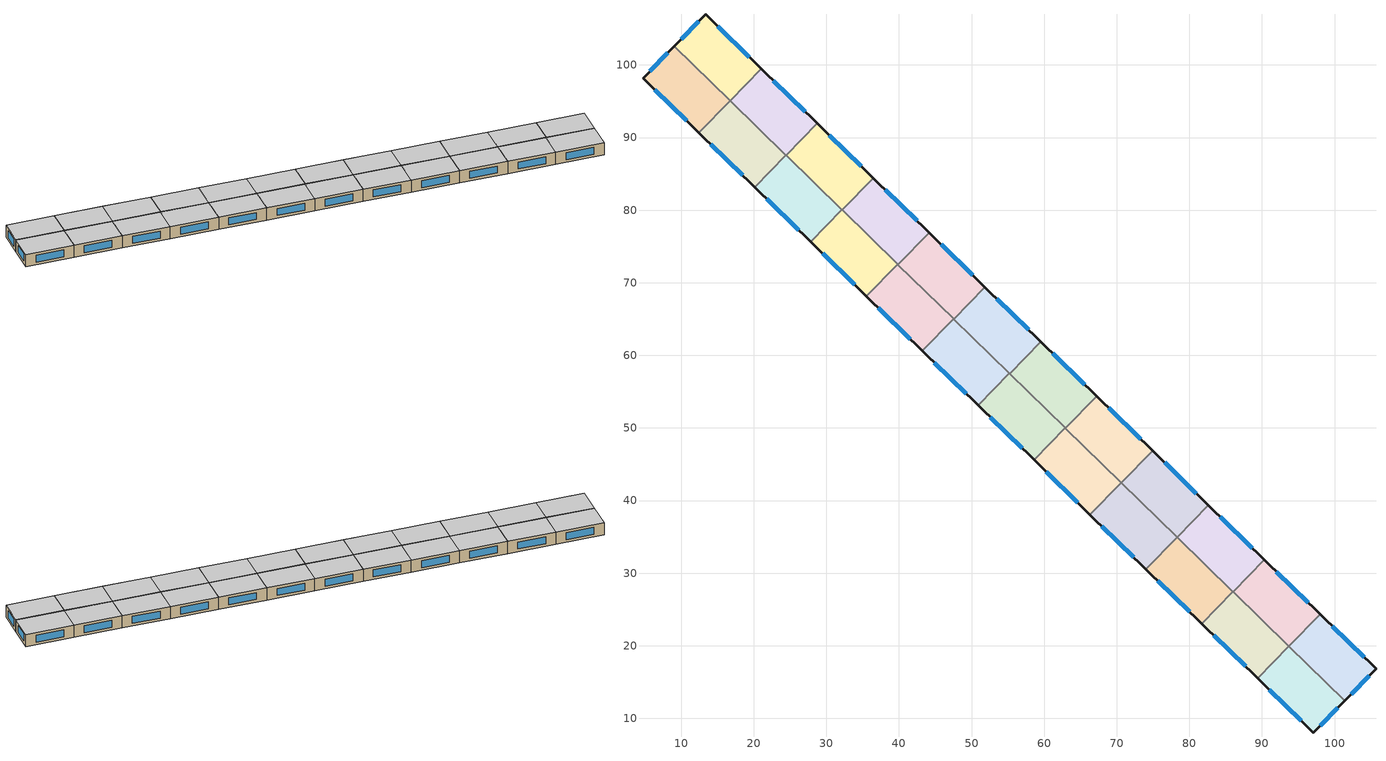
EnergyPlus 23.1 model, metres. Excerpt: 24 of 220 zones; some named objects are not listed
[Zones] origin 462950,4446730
b4d3a6907eb68654_F6_dwelling_0
 floor to b4d3a6907eb68654_F5_dwelling_0 (EU_floor_Construction): 105.7,16.8 101.39,12.42 93.7,19.92 98,24.32 z18
 wall outside (EU_wall_Construction): 101.39,12.42 105.7,16.8 98,24.32 z18:21
 wall to b4d3a6907eb68654_F6_dwelling_1 (EU_wall_Construction): 98,24.32 93.7,19.92 z18:21
 wall to b4d3a6907eb68654_F6_dwelling_12 (EU_wall_Construction): 93.7,19.92 101.39,12.42 z18:21
 window (EU_Window_Construction): 102.31,13.36 104.78,15.86 / 104.05,18.41 99.65,22.71 z18.64:20.36
 ceiling to b4d3a6907eb68654_F7_dwelling_0 (EU_floor_Construction): 101.39,12.42 105.7,16.8 98,24.32 93.7,19.92 z21
b4d3a6907eb68654_F6_dwelling_1
 floor to b4d3a6907eb68654_F5_dwelling_1 (EU_floor_Construction): 98,24.32 93.7,19.92 86.01,27.43 90.31,31.83 z18
 wall outside (EU_wall_Construction): 98,24.32 90.31,31.83 z18:21
 wall to b4d3a6907eb68654_F6_dwelling_2 (EU_wall_Construction): 90.31,31.83 86.01,27.43 z18:21
 wall to b4d3a6907eb68654_F6_dwelling_13 (EU_wall_Construction): 86.01,27.43 93.68,19.94 z18:21
 wall to b4d3a6907eb68654_F6_dwelling_12 (EU_wall_Construction): 93.68,19.94 93.7,19.92 z18:21
 window (EU_Window_Construction): 96.36,25.93 91.96,30.22 z18.64:20.36
 ceiling to b4d3a6907eb68654_F7_dwelling_1 (EU_floor_Construction): 93.7,19.92 98,24.32 90.31,31.83 86.01,27.43 z21
b4d3a6907eb68654_F6_dwelling_10
 floor to b4d3a6907eb68654_F5_dwelling_10 (EU_floor_Construction): 28.75,91.95 24.46,87.55 16.76,95.06 21.06,99.46 z18
 wall outside (EU_wall_Construction): 28.75,91.95 21.06,99.46 z18:21
 wall to b4d3a6907eb68654_F6_dwelling_9 (EU_wall_Construction): 24.46,87.55 28.75,91.95 z18:21
 wall to b4d3a6907eb68654_F6_dwelling_11 (EU_wall_Construction): 21.06,99.46 16.76,95.06 z18:21
 wall to b4d3a6907eb68654_F6_dwelling_22 (EU_wall_Construction): 16.76,95.06 24.43,87.57 z18:21
 wall to b4d3a6907eb68654_F6_dwelling_21 (EU_wall_Construction): 24.43,87.57 24.46,87.55 z18:21
 window (EU_Window_Construction): 27.1,93.56 22.7,97.85 z18.64:20.36
 ceiling to b4d3a6907eb68654_F7_dwelling_10 (EU_floor_Construction): 24.46,87.55 28.75,91.95 21.06,99.46 16.76,95.06 z21
b4d3a6907eb68654_F6_dwelling_11
 floor to b4d3a6907eb68654_F5_dwelling_11 (EU_floor_Construction): 21.06,99.46 16.76,95.06 9.05,102.59 13.37,106.97 z18
 wall outside (EU_wall_Construction): 21.06,99.46 13.37,106.97 9.05,102.59 z18:21
 wall to b4d3a6907eb68654_F6_dwelling_23 (EU_wall_Construction): 9.05,102.59 16.74,95.08 z18:21
 wall to b4d3a6907eb68654_F6_dwelling_22 (EU_wall_Construction): 16.74,95.08 16.76,95.06 z18:21
 window (EU_Window_Construction): 12.44,106.03 9.98,103.53 / 19.41,101.07 15.01,105.36 z18.64:20.36
 ceiling to b4d3a6907eb68654_F7_dwelling_11 (EU_floor_Construction): 16.76,95.06 21.06,99.46 13.37,106.97 9.05,102.59 z21
b4d3a6907eb68654_F6_dwelling_12
 floor to b4d3a6907eb68654_F5_dwelling_12 (EU_floor_Construction): 101.39,12.42 97.07,8.03 89.38,15.54 93.68,19.94 z18
 wall outside (EU_wall_Construction): 89.38,15.54 97.07,8.03 101.39,12.42 z18:21
 wall to b4d3a6907eb68654_F6_dwelling_13 (EU_wall_Construction): 93.68,19.94 89.38,15.54 z18:21
 window (EU_Window_Construction): 97.99,8.97 100.46,11.48 / 91.03,13.93 95.42,9.64 z18.64:20.36
 ceiling to b4d3a6907eb68654_F7_dwelling_12 (EU_floor_Construction): 97.07,8.03 101.39,12.42 93.68,19.94 89.38,15.54 z21
b4d3a6907eb68654_F6_dwelling_13
 floor to b4d3a6907eb68654_F5_dwelling_13 (EU_floor_Construction): 93.68,19.94 89.38,15.54 81.69,23.05 85.99,27.45 z18
 wall outside (EU_wall_Construction): 81.69,23.05 89.38,15.54 z18:21
 wall to b4d3a6907eb68654_F6_dwelling_14 (EU_wall_Construction): 85.99,27.45 81.69,23.05 z18:21
 wall to b4d3a6907eb68654_F6_dwelling_2 (EU_wall_Construction): 86.01,27.43 85.99,27.45 z18:21
 window (EU_Window_Construction): 83.34,21.44 87.74,17.15 z18.64:20.36
 ceiling to b4d3a6907eb68654_F7_dwelling_13 (EU_floor_Construction): 89.38,15.54 93.68,19.94 85.99,27.45 81.69,23.05 z21
b4d3a6907eb68654_F6_dwelling_14
 floor to b4d3a6907eb68654_F5_dwelling_14 (EU_floor_Construction): 85.99,27.45 81.69,23.05 73.99,30.57 78.29,34.97 z18
 wall outside (EU_wall_Construction): 73.99,30.57 81.69,23.05 z18:21
 wall to b4d3a6907eb68654_F6_dwelling_15 (EU_wall_Construction): 78.29,34.97 73.99,30.57 z18:21
 wall to b4d3a6907eb68654_F6_dwelling_2 (EU_wall_Construction): 85.99,27.45 78.32,34.94 z18:21
 wall to b4d3a6907eb68654_F6_dwelling_3 (EU_wall_Construction): 78.32,34.94 78.29,34.97 z18:21
 window (EU_Window_Construction): 75.64,28.96 80.04,24.66 z18.64:20.36
 ceiling to b4d3a6907eb68654_F7_dwelling_14 (EU_floor_Construction): 81.69,23.05 85.99,27.45 78.29,34.97 73.99,30.57 z21
b4d3a6907eb68654_F6_dwelling_15
 floor to b4d3a6907eb68654_F5_dwelling_15 (EU_floor_Construction): 78.29,34.97 73.99,30.57 66.3,38.08 70.6,42.48 z18
 wall outside (EU_wall_Construction): 66.3,38.08 73.99,30.57 z18:21
 wall to b4d3a6907eb68654_F6_dwelling_16 (EU_wall_Construction): 70.6,42.48 66.3,38.08 z18:21
 wall to b4d3a6907eb68654_F6_dwelling_3 (EU_wall_Construction): 78.29,34.97 70.63,42.46 z18:21
 wall to b4d3a6907eb68654_F6_dwelling_4 (EU_wall_Construction): 70.63,42.46 70.6,42.48 z18:21
 window (EU_Window_Construction): 67.95,36.47 72.35,32.18 z18.64:20.36
 ceiling to b4d3a6907eb68654_F7_dwelling_15 (EU_floor_Construction): 73.99,30.57 78.29,34.97 70.6,42.48 66.3,38.08 z21
b4d3a6907eb68654_F6_dwelling_16
 floor to b4d3a6907eb68654_F5_dwelling_16 (EU_floor_Construction): 70.6,42.48 66.3,38.08 58.61,45.59 62.91,50 z18
 wall outside (EU_wall_Construction): 58.61,45.59 66.3,38.08 z18:21
 wall to b4d3a6907eb68654_F6_dwelling_17 (EU_wall_Construction): 62.91,50 58.61,45.59 z18:21
 wall to b4d3a6907eb68654_F6_dwelling_4 (EU_wall_Construction): 70.6,42.48 62.93,49.97 z18:21
 wall to b4d3a6907eb68654_F6_dwelling_5 (EU_wall_Construction): 62.93,49.97 62.91,50 z18:21
 window (EU_Window_Construction): 60.25,43.98 64.65,39.69 z18.64:20.36
 ceiling to b4d3a6907eb68654_F7_dwelling_16 (EU_floor_Construction): 66.3,38.08 70.6,42.48 62.91,50 58.61,45.59 z21
b4d3a6907eb68654_F6_dwelling_17
 floor to b4d3a6907eb68654_F5_dwelling_17 (EU_floor_Construction): 62.91,50 58.61,45.59 50.91,53.11 55.21,57.51 z18
 wall outside (EU_wall_Construction): 50.91,53.11 58.61,45.59 z18:21
 wall to b4d3a6907eb68654_F6_dwelling_18 (EU_wall_Construction): 55.21,57.51 50.91,53.11 z18:21
 wall to b4d3a6907eb68654_F6_dwelling_5 (EU_wall_Construction): 62.91,50 55.24,57.48 z18:21
 wall to b4d3a6907eb68654_F6_dwelling_6 (EU_wall_Construction): 55.24,57.48 55.21,57.51 z18:21
 window (EU_Window_Construction): 52.56,51.5 56.96,47.2 z18.64:20.36
 ceiling to b4d3a6907eb68654_F7_dwelling_17 (EU_floor_Construction): 58.61,45.59 62.91,50 55.21,57.51 50.91,53.11 z21
b4d3a6907eb68654_F6_dwelling_18
 floor to b4d3a6907eb68654_F5_dwelling_18 (EU_floor_Construction): 55.21,57.51 50.91,53.11 43.22,60.62 47.52,65.03 z18
 wall outside (EU_wall_Construction): 43.22,60.62 50.91,53.11 z18:21
 wall to b4d3a6907eb68654_F6_dwelling_19 (EU_wall_Construction): 47.52,65.03 43.22,60.62 z18:21
 wall to b4d3a6907eb68654_F6_dwelling_6 (EU_wall_Construction): 55.21,57.51 47.54,65 z18:21
 wall to b4d3a6907eb68654_F6_dwelling_7 (EU_wall_Construction): 47.54,65 47.52,65.02 z18:21
 window (EU_Window_Construction): 44.87,59.01 49.26,54.72 z18.64:20.36
 ceiling to b4d3a6907eb68654_F7_dwelling_18 (EU_floor_Construction): 50.91,53.11 55.21,57.51 47.52,65.03 43.22,60.62 z21
b4d3a6907eb68654_F6_dwelling_19
 floor to b4d3a6907eb68654_F5_dwelling_19 (EU_floor_Construction): 47.52,65.03 43.22,60.62 35.52,68.14 39.82,72.54 z18
 wall outside (EU_wall_Construction): 35.52,68.14 43.22,60.62 z18:21
 wall to b4d3a6907eb68654_F6_dwelling_20 (EU_wall_Construction): 39.82,72.54 35.52,68.14 z18:21
 wall to b4d3a6907eb68654_F6_dwelling_7 (EU_wall_Construction): 47.52,65.03 39.85,72.51 z18:21
 wall to b4d3a6907eb68654_F6_dwelling_8 (EU_wall_Construction): 39.85,72.51 39.82,72.54 z18:21
 window (EU_Window_Construction): 37.17,66.53 41.57,62.23 z18.64:20.36
 ceiling to b4d3a6907eb68654_F7_dwelling_19 (EU_floor_Construction): 43.22,60.62 47.52,65.03 39.82,72.54 35.52,68.14 z21
b4d3a6907eb68654_F6_dwelling_2
 floor to b4d3a6907eb68654_F5_dwelling_2 (EU_floor_Construction): 90.31,31.83 86.01,27.43 78.32,34.94 82.62,39.35 z18
 wall outside (EU_wall_Construction): 90.31,31.83 82.62,39.35 z18:21
 wall to b4d3a6907eb68654_F6_dwelling_3 (EU_wall_Construction): 82.62,39.35 78.32,34.94 z18:21
 window (EU_Window_Construction): 88.66,33.44 84.27,37.74 z18.64:20.36
 ceiling to b4d3a6907eb68654_F7_dwelling_2 (EU_floor_Construction): 86.01,27.43 90.31,31.83 82.62,39.35 78.32,34.94 z21
b4d3a6907eb68654_F6_dwelling_20
 floor to b4d3a6907eb68654_F5_dwelling_20 (EU_floor_Construction): 39.82,72.54 35.52,68.14 27.83,75.65 32.13,80.05 z18
 wall outside (EU_wall_Construction): 27.83,75.65 35.52,68.14 z18:21
 wall to b4d3a6907eb68654_F6_dwelling_21 (EU_wall_Construction): 32.13,80.05 27.83,75.65 z18:21
 wall to b4d3a6907eb68654_F6_dwelling_8 (EU_wall_Construction): 39.82,72.54 32.15,80.03 z18:21
 wall to b4d3a6907eb68654_F6_dwelling_9 (EU_wall_Construction): 32.15,80.03 32.13,80.05 z18:21
 window (EU_Window_Construction): 29.48,74.04 33.88,69.75 z18.64:20.36
 ceiling to b4d3a6907eb68654_F7_dwelling_20 (EU_floor_Construction): 35.52,68.14 39.82,72.54 32.13,80.05 27.83,75.65 z21
b4d3a6907eb68654_F6_dwelling_21
 floor to b4d3a6907eb68654_F5_dwelling_21 (EU_floor_Construction): 32.13,80.05 27.83,75.65 20.14,83.17 24.43,87.57 z18
 wall outside (EU_wall_Construction): 20.14,83.17 27.83,75.65 z18:21
 wall to b4d3a6907eb68654_F6_dwelling_22 (EU_wall_Construction): 24.43,87.57 20.14,83.17 z18:21
 wall to b4d3a6907eb68654_F6_dwelling_9 (EU_wall_Construction): 32.13,80.05 24.46,87.55 z18:21
 window (EU_Window_Construction): 21.78,81.56 26.18,77.26 z18.64:20.36
 ceiling to b4d3a6907eb68654_F7_dwelling_21 (EU_floor_Construction): 27.83,75.65 32.13,80.05 24.43,87.57 20.14,83.17 z21
b4d3a6907eb68654_F6_dwelling_22
 floor to b4d3a6907eb68654_F5_dwelling_22 (EU_floor_Construction): 24.43,87.57 20.14,83.17 12.44,90.68 16.74,95.08 z18
 wall outside (EU_wall_Construction): 12.44,90.68 20.14,83.17 z18:21
 wall to b4d3a6907eb68654_F6_dwelling_23 (EU_wall_Construction): 16.74,95.08 12.44,90.68 z18:21
 window (EU_Window_Construction): 14.09,89.07 18.49,84.78 z18.64:20.36
 ceiling to b4d3a6907eb68654_F7_dwelling_22 (EU_floor_Construction): 20.14,83.17 24.43,87.57 16.74,95.08 12.44,90.68 z21
b4d3a6907eb68654_F6_dwelling_23
 floor to b4d3a6907eb68654_F5_dwelling_23 (EU_floor_Construction): 16.74,95.08 12.44,90.68 4.74,98.2 9.05,102.59 z18
 wall outside (EU_wall_Construction): 9.05,102.59 4.74,98.2 12.44,90.68 z18:21
 window (EU_Window_Construction): 6.39,96.59 10.79,92.29 / 8.13,101.65 5.66,99.14 z18.64:20.36
 ceiling to b4d3a6907eb68654_F7_dwelling_23 (EU_floor_Construction): 12.44,90.68 16.74,95.08 9.05,102.59 4.74,98.2 z21
b4d3a6907eb68654_F6_dwelling_3
 floor to b4d3a6907eb68654_F5_dwelling_3 (EU_floor_Construction): 82.62,39.35 78.32,34.94 70.63,42.46 74.92,46.86 z18
 wall outside (EU_wall_Construction): 82.62,39.35 74.92,46.86 z18:21
 wall to b4d3a6907eb68654_F6_dwelling_4 (EU_wall_Construction): 74.92,46.86 70.63,42.46 z18:21
 window (EU_Window_Construction): 80.97,40.96 76.57,45.25 z18.64:20.36
 ceiling to b4d3a6907eb68654_F7_dwelling_3 (EU_floor_Construction): 78.32,34.94 82.62,39.35 74.92,46.86 70.63,42.46 z21
b4d3a6907eb68654_F6_dwelling_4
 floor to b4d3a6907eb68654_F5_dwelling_4 (EU_floor_Construction): 74.92,46.86 70.63,42.46 62.93,49.97 67.23,54.37 z18
 wall outside (EU_wall_Construction): 74.92,46.86 67.23,54.37 z18:21
 wall to b4d3a6907eb68654_F6_dwelling_5 (EU_wall_Construction): 67.23,54.37 62.93,49.97 z18:21
 window (EU_Window_Construction): 73.28,48.47 68.88,52.76 z18.64:20.36
 ceiling to b4d3a6907eb68654_F7_dwelling_4 (EU_floor_Construction): 70.63,42.46 74.92,46.86 67.23,54.37 62.93,49.97 z21
b4d3a6907eb68654_F6_dwelling_5
 floor to b4d3a6907eb68654_F5_dwelling_5 (EU_floor_Construction): 67.23,54.37 62.93,49.97 55.24,57.48 59.54,61.89 z18
 wall outside (EU_wall_Construction): 67.23,54.37 59.54,61.89 z18:21
 wall to b4d3a6907eb68654_F6_dwelling_6 (EU_wall_Construction): 59.54,61.89 55.24,57.48 z18:21
 window (EU_Window_Construction): 65.58,55.98 61.18,60.28 z18.64:20.36
 ceiling to b4d3a6907eb68654_F7_dwelling_5 (EU_floor_Construction): 62.93,49.97 67.23,54.37 59.54,61.89 55.24,57.48 z21
b4d3a6907eb68654_F6_dwelling_6
 floor to b4d3a6907eb68654_F5_dwelling_6 (EU_floor_Construction): 59.54,61.89 55.24,57.48 47.54,65 51.84,69.4 z18
 wall outside (EU_wall_Construction): 59.54,61.89 51.84,69.4 z18:21
 wall to b4d3a6907eb68654_F6_dwelling_7 (EU_wall_Construction): 51.84,69.4 47.54,65 z18:21
 window (EU_Window_Construction): 57.89,63.5 53.49,67.79 z18.64:20.36
 ceiling to b4d3a6907eb68654_F7_dwelling_6 (EU_floor_Construction): 55.24,57.48 59.54,61.89 51.84,69.4 47.54,65 z21
b4d3a6907eb68654_F6_dwelling_7
 floor to b4d3a6907eb68654_F5_dwelling_7 (EU_floor_Construction): 51.84,69.4 47.54,65 39.85,72.51 44.15,76.92 z18
 wall outside (EU_wall_Construction): 51.84,69.4 44.15,76.92 z18:21
 wall to b4d3a6907eb68654_F6_dwelling_8 (EU_wall_Construction): 44.15,76.92 39.85,72.51 z18:21
 window (EU_Window_Construction): 50.19,71.01 45.8,75.31 z18.64:20.36
 ceiling to b4d3a6907eb68654_F7_dwelling_7 (EU_floor_Construction): 47.54,65 51.84,69.4 44.15,76.92 39.85,72.51 z21
b4d3a6907eb68654_F6_dwelling_8
 floor to b4d3a6907eb68654_F5_dwelling_8 (EU_floor_Construction): 44.15,76.92 39.85,72.51 32.15,80.03 36.45,84.43 z18
 wall outside (EU_wall_Construction): 44.15,76.92 36.45,84.43 z18:21
 wall to b4d3a6907eb68654_F6_dwelling_9 (EU_wall_Construction): 36.45,84.43 32.15,80.03 z18:21
 window (EU_Window_Construction): 42.5,78.52 38.1,82.82 z18.64:20.36
 ceiling to b4d3a6907eb68654_F7_dwelling_8 (EU_floor_Construction): 39.85,72.51 44.15,76.92 36.45,84.43 32.15,80.03 z21
b4d3a6907eb68654_F6_dwelling_9
 floor to b4d3a6907eb68654_F5_dwelling_9 (EU_floor_Construction): 36.45,84.43 32.15,80.03 24.46,87.55 28.75,91.95 z18
 wall outside (EU_wall_Construction): 36.45,84.43 28.75,91.95 z18:21
 window (EU_Window_Construction): 34.8,86.04 30.4,90.34 z18.64:20.36
 ceiling to b4d3a6907eb68654_F7_dwelling_9 (EU_floor_Construction): 32.15,80.03 36.45,84.43 28.75,91.95 24.46,87.55 z21
[Building]
EU S2 Campaign: North Axis=0; Terrain=City; Solar Distribution=FullExterior
[Site:Location]
Yerevan-Zvartnots.Intl.AP: Latitude=40.15; Longitude=44.383; Time Zone=4; Elevation=854
[SizingPeriod:WeatherFileDays]
AnnualSizingPeriod: Begin Month=1; Begin Day of Month=1; End Month=12; End Day of Month=31; Day of Week for Start Day=Monday; Use Weather File Daylight Saving Period=No; Use Weather File Rain and Snow Indicators=No
[MATERIAL]
EU_InternalMass_Material: Roughness=MediumRough; Thickness=0.1; Conductivity=1; Density=1800; Specific Heat=900; Thermal Absorptance=0.9; Solar Absorptance=0.7; Visible Absorptance=0.7
[MATERIAL:NOMASS] Roughness=MediumRough; Thermal Absorptance=0.9; Solar Absorptance=0.7; Visible Absorptance=0.7
Name | Thermal Resistance
EU_wall_NoMass | 1.05043
EU_floor_NoMass | 0.478065
[WINDOWMATERIAL:SIMPLEGLAZINGSYSTEM]
EU_Window_SimpleGlazing: UFactor=2.5566; Solar Heat Gain Coefficient=0.75; Visible Transmittance=0.75
[CONSTRUCTION]
EU_wall_Construction: EU_wall_NoMass
EU_floor_Construction: EU_floor_NoMass
EU_Window_Construction: EU_Window_SimpleGlazing
EU_InternalMass_Construction: EU_InternalMass_Material
[ZONE] Type=1; Multiplier=1; Ceiling Height=autocalculate; Floor Area=autocalculate; Part of Total Floor Area=Yes
Name | Volume
b4d3a6907eb68654_F6_dwelling_0 | 198.483
b4d3a6907eb68654_F6_dwelling_1 | 198.509
b4d3a6907eb68654_F6_dwelling_10 | 198.471
b4d3a6907eb68654_F6_dwelling_11 | 198.501
b4d3a6907eb68654_F6_dwelling_12 | 198.523
b4d3a6907eb68654_F6_dwelling_13 | 198.479
b4d3a6907eb68654_F6_dwelling_14 | 198.505
b4d3a6907eb68654_F6_dwelling_15; b4d3a6907eb68654_F6_dwelling_19 | 198.51
b4d3a6907eb68654_F6_dwelling_16; b4d3a6907eb68654_F6_dwelling_2; b4d3a6907eb68654_F6_dwelling_5 | 198.498
b4d3a6907eb68654_F6_dwelling_17; b4d3a6907eb68654_F6_dwelling_18; b4d3a6907eb68654_F6_dwelling_21 | 198.528
b4d3a6907eb68654_F6_dwelling_20 | 198.497
b4d3a6907eb68654_F6_dwelling_22 | 198.515
b4d3a6907eb68654_F6_dwelling_23 | 198.524
b4d3a6907eb68654_F6_dwelling_3 | 198.489
b4d3a6907eb68654_F6_dwelling_4; b4d3a6907eb68654_F6_dwelling_9 | 198.502
b4d3a6907eb68654_F6_dwelling_6 | 198.5
b4d3a6907eb68654_F6_dwelling_7 | 198.495
b4d3a6907eb68654_F6_dwelling_8 | 198.499
[INTERNALMASS] Construction=EU_InternalMass_Construction
Name | Zone or ZoneList | Surface Area
b4d3a6907eb68654_F6_dwelling_0_EU_InternalMass | b4d3a6907eb68654_F6_dwelling_0 | 66.1608
b4d3a6907eb68654_F6_dwelling_1_EU_InternalMass | b4d3a6907eb68654_F6_dwelling_1 | 66.1695
b4d3a6907eb68654_F6_dwelling_2_EU_InternalMass | b4d3a6907eb68654_F6_dwelling_2 | 66.1662
b4d3a6907eb68654_F6_dwelling_3_EU_InternalMass | b4d3a6907eb68654_F6_dwelling_3 | 66.163
b4d3a6907eb68654_F6_dwelling_4_EU_InternalMass | b4d3a6907eb68654_F6_dwelling_4 | 66.1674
b4d3a6907eb68654_F6_dwelling_5_EU_InternalMass | b4d3a6907eb68654_F6_dwelling_5 | 66.1657
b4d3a6907eb68654_F6_dwelling_6_EU_InternalMass | b4d3a6907eb68654_F6_dwelling_6 | 66.1669
b4d3a6907eb68654_F6_dwelling_7_EU_InternalMass | b4d3a6907eb68654_F6_dwelling_7 | 66.1652
b4d3a6907eb68654_F6_dwelling_8_EU_InternalMass | b4d3a6907eb68654_F6_dwelling_8 | 66.1663
b4d3a6907eb68654_F6_dwelling_9_EU_InternalMass | b4d3a6907eb68654_F6_dwelling_9 | 66.1673
b4d3a6907eb68654_F6_dwelling_10_EU_InternalMass | b4d3a6907eb68654_F6_dwelling_10 | 66.1571
b4d3a6907eb68654_F6_dwelling_11_EU_InternalMass | b4d3a6907eb68654_F6_dwelling_11 | 66.1671
b4d3a6907eb68654_F6_dwelling_12_EU_InternalMass | b4d3a6907eb68654_F6_dwelling_12 | 66.1745
b4d3a6907eb68654_F6_dwelling_13_EU_InternalMass | b4d3a6907eb68654_F6_dwelling_13 | 66.1597
b4d3a6907eb68654_F6_dwelling_14_EU_InternalMass | b4d3a6907eb68654_F6_dwelling_14 | 66.1684
b4d3a6907eb68654_F6_dwelling_15_EU_InternalMass | b4d3a6907eb68654_F6_dwelling_15 | 66.17
b4d3a6907eb68654_F6_dwelling_16_EU_InternalMass | b4d3a6907eb68654_F6_dwelling_16 | 66.1657
b4d3a6907eb68654_F6_dwelling_17_EU_InternalMass | b4d3a6907eb68654_F6_dwelling_17 | 66.176
b4d3a6907eb68654_F6_dwelling_18_EU_InternalMass | b4d3a6907eb68654_F6_dwelling_18 | 66.1761
b4d3a6907eb68654_F6_dwelling_19_EU_InternalMass | b4d3a6907eb68654_F6_dwelling_19 | 66.17
b4d3a6907eb68654_F6_dwelling_20_EU_InternalMass | b4d3a6907eb68654_F6_dwelling_20 | 66.1657
b4d3a6907eb68654_F6_dwelling_21_EU_InternalMass | b4d3a6907eb68654_F6_dwelling_21 | 66.176
b4d3a6907eb68654_F6_dwelling_22_EU_InternalMass | b4d3a6907eb68654_F6_dwelling_22 | 66.1717
b4d3a6907eb68654_F6_dwelling_23_EU_InternalMass | b4d3a6907eb68654_F6_dwelling_23 | 66.1747
[OTHEREQUIPMENT] Fuel Type=Electricity; Design Level Calculation Method=Watts/Area; Power per Zone Floor Area=1; Fraction Latent=0; Fraction Radiant=0; Fraction Lost=0; Carbon Dioxide Generation Rate=0; EndUse Subcategory=EU_Step8_InternalGains
Name | Zone or ZoneList or Space or SpaceList | Schedule
EU_Step8_InternalGain_b4d3a6907eb68654_F6_dwelling_0_f000 | b4d3a6907eb68654_F6_dwelling_0 | EU_Step8_GainSchedule_b4d3a6907eb68654_F6_dwelling_0_f000
EU_Step8_InternalGain_b4d3a6907eb68654_F6_dwelling_1_f000 | b4d3a6907eb68654_F6_dwelling_1 | EU_Step8_GainSchedule_b4d3a6907eb68654_F6_dwelling_1_f000
EU_Step8_InternalGain_b4d3a6907eb68654_F6_dwelling_2_f000 | b4d3a6907eb68654_F6_dwelling_2 | EU_Step8_GainSchedule_b4d3a6907eb68654_F6_dwelling_2_f000
EU_Step8_InternalGain_b4d3a6907eb68654_F6_dwelling_3_f000 | b4d3a6907eb68654_F6_dwelling_3 | EU_Step8_GainSchedule_b4d3a6907eb68654_F6_dwelling_3_f000
EU_Step8_InternalGain_b4d3a6907eb68654_F6_dwelling_4_f000 | b4d3a6907eb68654_F6_dwelling_4 | EU_Step8_GainSchedule_b4d3a6907eb68654_F6_dwelling_4_f000
EU_Step8_InternalGain_b4d3a6907eb68654_F6_dwelling_5_f000 | b4d3a6907eb68654_F6_dwelling_5 | EU_Step8_GainSchedule_b4d3a6907eb68654_F6_dwelling_5_f000
EU_Step8_InternalGain_b4d3a6907eb68654_F6_dwelling_6_f000 | b4d3a6907eb68654_F6_dwelling_6 | EU_Step8_GainSchedule_b4d3a6907eb68654_F6_dwelling_6_f000
EU_Step8_InternalGain_b4d3a6907eb68654_F6_dwelling_7_f000 | b4d3a6907eb68654_F6_dwelling_7 | EU_Step8_GainSchedule_b4d3a6907eb68654_F6_dwelling_7_f000
EU_Step8_InternalGain_b4d3a6907eb68654_F6_dwelling_8_f000 | b4d3a6907eb68654_F6_dwelling_8 | EU_Step8_GainSchedule_b4d3a6907eb68654_F6_dwelling_8_f000
EU_Step8_InternalGain_b4d3a6907eb68654_F6_dwelling_9_f000 | b4d3a6907eb68654_F6_dwelling_9 | EU_Step8_GainSchedule_b4d3a6907eb68654_F6_dwelling_9_f000
EU_Step8_InternalGain_b4d3a6907eb68654_F6_dwelling_10_f000 | b4d3a6907eb68654_F6_dwelling_10 | EU_Step8_GainSchedule_b4d3a6907eb68654_F6_dwelling_10_f000
EU_Step8_InternalGain_b4d3a6907eb68654_F6_dwelling_11_f000 | b4d3a6907eb68654_F6_dwelling_11 | EU_Step8_GainSchedule_b4d3a6907eb68654_F6_dwelling_11_f000
EU_Step8_InternalGain_b4d3a6907eb68654_F6_dwelling_12_f000 | b4d3a6907eb68654_F6_dwelling_12 | EU_Step8_GainSchedule_b4d3a6907eb68654_F6_dwelling_12_f000
EU_Step8_InternalGain_b4d3a6907eb68654_F6_dwelling_13_f000 | b4d3a6907eb68654_F6_dwelling_13 | EU_Step8_GainSchedule_b4d3a6907eb68654_F6_dwelling_13_f000
EU_Step8_InternalGain_b4d3a6907eb68654_F6_dwelling_14_f000 | b4d3a6907eb68654_F6_dwelling_14 | EU_Step8_GainSchedule_b4d3a6907eb68654_F6_dwelling_14_f000
EU_Step8_InternalGain_b4d3a6907eb68654_F6_dwelling_15_f000 | b4d3a6907eb68654_F6_dwelling_15 | EU_Step8_GainSchedule_b4d3a6907eb68654_F6_dwelling_15_f000
EU_Step8_InternalGain_b4d3a6907eb68654_F6_dwelling_16_f000 | b4d3a6907eb68654_F6_dwelling_16 | EU_Step8_GainSchedule_b4d3a6907eb68654_F6_dwelling_16_f000
EU_Step8_InternalGain_b4d3a6907eb68654_F6_dwelling_17_f000 | b4d3a6907eb68654_F6_dwelling_17 | EU_Step8_GainSchedule_b4d3a6907eb68654_F6_dwelling_17_f000
EU_Step8_InternalGain_b4d3a6907eb68654_F6_dwelling_18_f000 | b4d3a6907eb68654_F6_dwelling_18 | EU_Step8_GainSchedule_b4d3a6907eb68654_F6_dwelling_18_f000
EU_Step8_InternalGain_b4d3a6907eb68654_F6_dwelling_19_f000 | b4d3a6907eb68654_F6_dwelling_19 | EU_Step8_GainSchedule_b4d3a6907eb68654_F6_dwelling_19_f000
EU_Step8_InternalGain_b4d3a6907eb68654_F6_dwelling_20_f000 | b4d3a6907eb68654_F6_dwelling_20 | EU_Step8_GainSchedule_b4d3a6907eb68654_F6_dwelling_20_f000
EU_Step8_InternalGain_b4d3a6907eb68654_F6_dwelling_21_f000 | b4d3a6907eb68654_F6_dwelling_21 | EU_Step8_GainSchedule_b4d3a6907eb68654_F6_dwelling_21_f000
EU_Step8_InternalGain_b4d3a6907eb68654_F6_dwelling_22_f000 | b4d3a6907eb68654_F6_dwelling_22 | EU_Step8_GainSchedule_b4d3a6907eb68654_F6_dwelling_22_f000
EU_Step8_InternalGain_b4d3a6907eb68654_F6_dwelling_23_f000 | b4d3a6907eb68654_F6_dwelling_23 | EU_Step8_GainSchedule_b4d3a6907eb68654_F6_dwelling_23_f000
[ZONEVENTILATION:DESIGNFLOWRATE] Schedule=EU_AlwaysOn; Design Flow Rate Calculation Method=AirChanges/Hour; Air Changes per Hour=0.557805; Ventilation Type=Natural; Fan Pressure Rise=0; Fan Total Efficiency=1; Constant Term Coefficient=1; Temperature Term Coefficient=0; Velocity Term Coefficient=0; Velocity Squared Term Coefficient=0; Minimum Indoor Temperature=-100; Maximum Indoor Temperature=100; Delta Temperature=-100; Minimum Outdoor Temperature=-100; Maximum Outdoor Temperature=100; Maximum Wind Speed=40
Name | Zone or ZoneList or Space or SpaceList
EU_ConstantAir_b4d3a6907eb68654_F6_dwelling_0 | b4d3a6907eb68654_F6_dwelling_0
EU_ConstantAir_b4d3a6907eb68654_F6_dwelling_1 | b4d3a6907eb68654_F6_dwelling_1
EU_ConstantAir_b4d3a6907eb68654_F6_dwelling_2 | b4d3a6907eb68654_F6_dwelling_2
EU_ConstantAir_b4d3a6907eb68654_F6_dwelling_3 | b4d3a6907eb68654_F6_dwelling_3
EU_ConstantAir_b4d3a6907eb68654_F6_dwelling_4 | b4d3a6907eb68654_F6_dwelling_4
EU_ConstantAir_b4d3a6907eb68654_F6_dwelling_5 | b4d3a6907eb68654_F6_dwelling_5
EU_ConstantAir_b4d3a6907eb68654_F6_dwelling_6 | b4d3a6907eb68654_F6_dwelling_6
EU_ConstantAir_b4d3a6907eb68654_F6_dwelling_7 | b4d3a6907eb68654_F6_dwelling_7
EU_ConstantAir_b4d3a6907eb68654_F6_dwelling_8 | b4d3a6907eb68654_F6_dwelling_8
EU_ConstantAir_b4d3a6907eb68654_F6_dwelling_9 | b4d3a6907eb68654_F6_dwelling_9
EU_ConstantAir_b4d3a6907eb68654_F6_dwelling_10 | b4d3a6907eb68654_F6_dwelling_10
EU_ConstantAir_b4d3a6907eb68654_F6_dwelling_11 | b4d3a6907eb68654_F6_dwelling_11
EU_ConstantAir_b4d3a6907eb68654_F6_dwelling_12 | b4d3a6907eb68654_F6_dwelling_12
EU_ConstantAir_b4d3a6907eb68654_F6_dwelling_13 | b4d3a6907eb68654_F6_dwelling_13
EU_ConstantAir_b4d3a6907eb68654_F6_dwelling_14 | b4d3a6907eb68654_F6_dwelling_14
EU_ConstantAir_b4d3a6907eb68654_F6_dwelling_15 | b4d3a6907eb68654_F6_dwelling_15
EU_ConstantAir_b4d3a6907eb68654_F6_dwelling_16 | b4d3a6907eb68654_F6_dwelling_16
EU_ConstantAir_b4d3a6907eb68654_F6_dwelling_17 | b4d3a6907eb68654_F6_dwelling_17
EU_ConstantAir_b4d3a6907eb68654_F6_dwelling_18 | b4d3a6907eb68654_F6_dwelling_18
EU_ConstantAir_b4d3a6907eb68654_F6_dwelling_19 | b4d3a6907eb68654_F6_dwelling_19
EU_ConstantAir_b4d3a6907eb68654_F6_dwelling_20 | b4d3a6907eb68654_F6_dwelling_20
EU_ConstantAir_b4d3a6907eb68654_F6_dwelling_21 | b4d3a6907eb68654_F6_dwelling_21
EU_ConstantAir_b4d3a6907eb68654_F6_dwelling_22 | b4d3a6907eb68654_F6_dwelling_22
EU_ConstantAir_b4d3a6907eb68654_F6_dwelling_23 | b4d3a6907eb68654_F6_dwelling_23
[HVACTEMPLATE:ZONE:IDEALLOADSAIRSYSTEM] System Availability Schedule=EU_AlwaysOn; Maximum Heating Supply Air Temperature=50; Minimum Cooling Supply Air Temperature=13; Maximum Heating Supply Air Humidity Ratio=0.0156; Minimum Cooling Supply Air Humidity Ratio=0.0077; Heating Limit=NoLimit; Cooling Limit=NoLimit; Heating Availability Schedule=EU_AlwaysOn; Cooling Availability Schedule=EU_CoolingOff; Dehumidification Control Type=ConstantSensibleHeatRatio; Cooling Sensible Heat Ratio=0.7; Dehumidification Setpoint=60; Humidification Control Type=None; Humidification Setpoint=30; Outdoor Air Method=None; Outdoor Air Flow Rate per Person=0.00944; Outdoor Air Flow Rate per Zone Floor Area=0; Outdoor Air Flow Rate per Zone=0; Demand Controlled Ventilation Type=None; Outdoor Air Economizer Type=NoEconomizer; Heat Recovery Type=None; Sensible Heat Recovery Effectiveness=0.7; Latent Heat Recovery Effectiveness=0.65
Name | Template Thermostat
b4d3a6907eb68654_F6_dwelling_0 | EU_HeatOnly_b4d3a6907eb68654_F6_dwelling_0
b4d3a6907eb68654_F6_dwelling_1 | EU_HeatOnly_b4d3a6907eb68654_F6_dwelling_1
b4d3a6907eb68654_F6_dwelling_2 | EU_HeatOnly_b4d3a6907eb68654_F6_dwelling_2
b4d3a6907eb68654_F6_dwelling_3 | EU_HeatOnly_b4d3a6907eb68654_F6_dwelling_3
b4d3a6907eb68654_F6_dwelling_4 | EU_HeatOnly_b4d3a6907eb68654_F6_dwelling_4
b4d3a6907eb68654_F6_dwelling_5 | EU_HeatOnly_b4d3a6907eb68654_F6_dwelling_5
b4d3a6907eb68654_F6_dwelling_6 | EU_HeatOnly_b4d3a6907eb68654_F6_dwelling_6
b4d3a6907eb68654_F6_dwelling_7 | EU_HeatOnly_b4d3a6907eb68654_F6_dwelling_7
b4d3a6907eb68654_F6_dwelling_8 | EU_HeatOnly_b4d3a6907eb68654_F6_dwelling_8
b4d3a6907eb68654_F6_dwelling_9 | EU_HeatOnly_b4d3a6907eb68654_F6_dwelling_9
b4d3a6907eb68654_F6_dwelling_10 | EU_HeatOnly_b4d3a6907eb68654_F6_dwelling_10
b4d3a6907eb68654_F6_dwelling_11 | EU_HeatOnly_b4d3a6907eb68654_F6_dwelling_11
b4d3a6907eb68654_F6_dwelling_12 | EU_HeatOnly_b4d3a6907eb68654_F6_dwelling_12
b4d3a6907eb68654_F6_dwelling_13 | EU_HeatOnly_b4d3a6907eb68654_F6_dwelling_13
b4d3a6907eb68654_F6_dwelling_14 | EU_HeatOnly_b4d3a6907eb68654_F6_dwelling_14
b4d3a6907eb68654_F6_dwelling_15 | EU_HeatOnly_b4d3a6907eb68654_F6_dwelling_15
b4d3a6907eb68654_F6_dwelling_16 | EU_HeatOnly_b4d3a6907eb68654_F6_dwelling_16
b4d3a6907eb68654_F6_dwelling_17 | EU_HeatOnly_b4d3a6907eb68654_F6_dwelling_17
b4d3a6907eb68654_F6_dwelling_18 | EU_HeatOnly_b4d3a6907eb68654_F6_dwelling_18
b4d3a6907eb68654_F6_dwelling_19 | EU_HeatOnly_b4d3a6907eb68654_F6_dwelling_19
b4d3a6907eb68654_F6_dwelling_20 | EU_HeatOnly_b4d3a6907eb68654_F6_dwelling_20
b4d3a6907eb68654_F6_dwelling_21 | EU_HeatOnly_b4d3a6907eb68654_F6_dwelling_21
b4d3a6907eb68654_F6_dwelling_22 | EU_HeatOnly_b4d3a6907eb68654_F6_dwelling_22
b4d3a6907eb68654_F6_dwelling_23 | EU_HeatOnly_b4d3a6907eb68654_F6_dwelling_23
[SIZING:ZONE] Zone Cooling Design Supply Air Temperature Input Method=SupplyAirTemperature; Zone Cooling Design Supply Air Temperature=13; Zone Heating Design Supply Air Temperature Input Method=SupplyAirTemperature; Zone Heating Design Supply Air Temperature=50; Zone Cooling Design Supply Air Humidity Ratio=0.008; Zone Heating Design Supply Air Humidity Ratio=0.008; Cooling Design Air Flow Method=DesignDay; Cooling Design Air Flow Rate=0; Cooling Minimum Air Flow per Zone Floor Area=0.000762; Cooling Minimum Air Flow=0; Cooling Minimum Air Flow Fraction=0.2; Heating Design Air Flow Method=DesignDay; Heating Design Air Flow Rate=0; Heating Maximum Air Flow per Zone Floor Area=0.002032; Heating Maximum Air Flow=0.141576; Heating Maximum Air Flow Fraction=0.3; Account for Dedicated Outdoor Air System=No; Dedicated Outdoor Air System Control Strategy=NeutralSupplyAir; Dedicated Outdoor Air Low Setpoint Temperature for Design=autosize; Dedicated Outdoor Air High Setpoint Temperature for Design=autosize; Zone Load Sizing Method=Sensible Load Only No Latent Load; Zone Latent Cooling Design Supply Air Humidity Ratio Input Method=HumidityRatioDifference; Zone Cooling Design Supply Air Humidity Ratio Difference=0.005; Zone Latent Heating Design Supply Air Humidity Ratio Input Method=HumidityRatioDifference; Zone Humidification Design Supply Air Humidity Ratio Difference=0.005
b4d3a6907eb68654_F6_dwelling_0; b4d3a6907eb68654_F6_dwelling_1; b4d3a6907eb68654_F6_dwelling_2; b4d3a6907eb68654_F6_dwelling_3; b4d3a6907eb68654_F6_dwelling_4; b4d3a6907eb68654_F6_dwelling_5; b4d3a6907eb68654_F6_dwelling_6; b4d3a6907eb68654_F6_dwelling_7; b4d3a6907eb68654_F6_dwelling_8; b4d3a6907eb68654_F6_dwelling_9; b4d3a6907eb68654_F6_dwelling_10; b4d3a6907eb68654_F6_dwelling_11; b4d3a6907eb68654_F6_dwelling_12; b4d3a6907eb68654_F6_dwelling_13; b4d3a6907eb68654_F6_dwelling_14; b4d3a6907eb68654_F6_dwelling_15; b4d3a6907eb68654_F6_dwelling_16; b4d3a6907eb68654_F6_dwelling_17; b4d3a6907eb68654_F6_dwelling_18; b4d3a6907eb68654_F6_dwelling_19; b4d3a6907eb68654_F6_dwelling_20; b4d3a6907eb68654_F6_dwelling_21; b4d3a6907eb68654_F6_dwelling_22; b4d3a6907eb68654_F6_dwelling_23
[SCHEDULE:CONSTANT]
Name | Hourly Value
EU_AlwaysOn | 1
EU_CoolingOff | 0
[SCHEDULE:FILE] Column Number=1; Rows to Skip at Top=0; Number of Hours of Data=8760; Column Separator=Comma; Interpolate to Timestep=No; Minutes per Item=60; Adjust Schedule for Daylight Savings=Yes
Name | File
EU_Step8_GainSchedule_b4d3a6907eb68654_F6_dwelling_0_f000 | ../../schedules/b4d3a6907eb68654/b4d3a6907eb68654_F6_dwelling_0_f000_gain.csv
EU_Step8_GainSchedule_b4d3a6907eb68654_F6_dwelling_1_f000 | ../../schedules/b4d3a6907eb68654/b4d3a6907eb68654_F6_dwelling_1_f000_gain.csv
EU_Step8_GainSchedule_b4d3a6907eb68654_F6_dwelling_2_f000 | ../../schedules/b4d3a6907eb68654/b4d3a6907eb68654_F6_dwelling_2_f000_gain.csv
EU_Step8_GainSchedule_b4d3a6907eb68654_F6_dwelling_3_f000 | ../../schedules/b4d3a6907eb68654/b4d3a6907eb68654_F6_dwelling_3_f000_gain.csv
EU_Step8_GainSchedule_b4d3a6907eb68654_F6_dwelling_4_f000 | ../../schedules/b4d3a6907eb68654/b4d3a6907eb68654_F6_dwelling_4_f000_gain.csv
EU_Step8_GainSchedule_b4d3a6907eb68654_F6_dwelling_5_f000 | ../../schedules/b4d3a6907eb68654/b4d3a6907eb68654_F6_dwelling_5_f000_gain.csv
EU_Step8_GainSchedule_b4d3a6907eb68654_F6_dwelling_6_f000 | ../../schedules/b4d3a6907eb68654/b4d3a6907eb68654_F6_dwelling_6_f000_gain.csv
EU_Step8_GainSchedule_b4d3a6907eb68654_F6_dwelling_7_f000 | ../../schedules/b4d3a6907eb68654/b4d3a6907eb68654_F6_dwelling_7_f000_gain.csv
EU_Step8_GainSchedule_b4d3a6907eb68654_F6_dwelling_8_f000 | ../../schedules/b4d3a6907eb68654/b4d3a6907eb68654_F6_dwelling_8_f000_gain.csv
EU_Step8_GainSchedule_b4d3a6907eb68654_F6_dwelling_9_f000 | ../../schedules/b4d3a6907eb68654/b4d3a6907eb68654_F6_dwelling_9_f000_gain.csv
EU_Step8_GainSchedule_b4d3a6907eb68654_F6_dwelling_10_f000 | ../../schedules/b4d3a6907eb68654/b4d3a6907eb68654_F6_dwelling_10_f000_gain.csv
EU_Step8_GainSchedule_b4d3a6907eb68654_F6_dwelling_11_f000 | ../../schedules/b4d3a6907eb68654/b4d3a6907eb68654_F6_dwelling_11_f000_gain.csv
EU_Step8_GainSchedule_b4d3a6907eb68654_F6_dwelling_12_f000 | ../../schedules/b4d3a6907eb68654/b4d3a6907eb68654_F6_dwelling_12_f000_gain.csv
EU_Step8_GainSchedule_b4d3a6907eb68654_F6_dwelling_13_f000 | ../../schedules/b4d3a6907eb68654/b4d3a6907eb68654_F6_dwelling_13_f000_gain.csv
EU_Step8_GainSchedule_b4d3a6907eb68654_F6_dwelling_14_f000 | ../../schedules/b4d3a6907eb68654/b4d3a6907eb68654_F6_dwelling_14_f000_gain.csv
EU_Step8_GainSchedule_b4d3a6907eb68654_F6_dwelling_15_f000 | ../../schedules/b4d3a6907eb68654/b4d3a6907eb68654_F6_dwelling_15_f000_gain.csv
EU_Step8_GainSchedule_b4d3a6907eb68654_F6_dwelling_16_f000 | ../../schedules/b4d3a6907eb68654/b4d3a6907eb68654_F6_dwelling_16_f000_gain.csv
EU_Step8_GainSchedule_b4d3a6907eb68654_F6_dwelling_17_f000 | ../../schedules/b4d3a6907eb68654/b4d3a6907eb68654_F6_dwelling_17_f000_gain.csv
EU_Step8_GainSchedule_b4d3a6907eb68654_F6_dwelling_18_f000 | ../../schedules/b4d3a6907eb68654/b4d3a6907eb68654_F6_dwelling_18_f000_gain.csv
EU_Step8_GainSchedule_b4d3a6907eb68654_F6_dwelling_19_f000 | ../../schedules/b4d3a6907eb68654/b4d3a6907eb68654_F6_dwelling_19_f000_gain.csv
EU_Step8_GainSchedule_b4d3a6907eb68654_F6_dwelling_20_f000 | ../../schedules/b4d3a6907eb68654/b4d3a6907eb68654_F6_dwelling_20_f000_gain.csv
EU_Step8_GainSchedule_b4d3a6907eb68654_F6_dwelling_21_f000 | ../../schedules/b4d3a6907eb68654/b4d3a6907eb68654_F6_dwelling_21_f000_gain.csv
EU_Step8_GainSchedule_b4d3a6907eb68654_F6_dwelling_22_f000 | ../../schedules/b4d3a6907eb68654/b4d3a6907eb68654_F6_dwelling_22_f000_gain.csv
EU_Step8_GainSchedule_b4d3a6907eb68654_F6_dwelling_23_f000 | ../../schedules/b4d3a6907eb68654/b4d3a6907eb68654_F6_dwelling_23_f000_gain.csv
